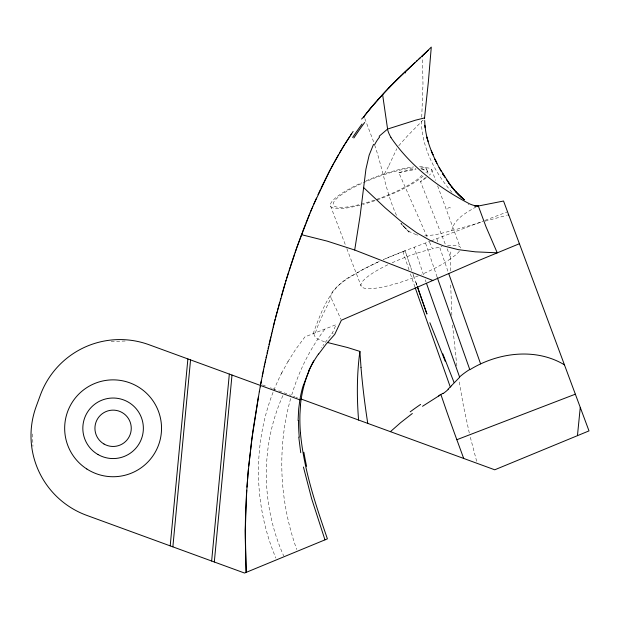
<?xml version="1.0" encoding="UTF-8"?>
<svg xmlns="http://www.w3.org/2000/svg" width="620" height="620" viewBox="0 0 620 620"><rect width="100%" height="100%" fill="white"/><g stroke="black" fill="none" stroke-linecap="round" stroke-linejoin="round"><path stroke-width="0.46" stroke-dasharray="3.1 2.33" d="M450.523 270.785L450.802 251.945M451.933 192.301C435.356 173.251 422.685 149.133 421.445 123.55A43.974 42.951 -1.7 0 1 421.507 121.667L421.569 120.381M421.739 117.165L422.979 83.971L422.507 58.11M424.785 235.871L435.604 234.755L451.716 230.741C454.096 218.775 466.426 212.552 476.09 206.902M290.672 398.521C283.673 423.336 280.93 449.268 282.022 475.013A240.382 226.478 82.5 0 0 288.982 523.621A241.064 227.121 82.5 0 0 296.74 549.506M291.757 394.932C298.817 371.225 310.015 348.75 324.958 329.019M315.456 332.754C319.161 320.711 326.376 308.14 331.01 297.74A82.073 17.562 -20.9 0 1 349.184 277.558L364.126 268.871L380.13 261.043M313.131 333.661C321.478 311.271 330.173 285.719 353.447 274.892A82.08 17.562 -20.9 0 1 379.3 261.408M388.934 165.431L396.815 148.715M388.5 166.424L383.454 175.661M282.906 395.599C260.129 445.927 261.214 505.773 283.735 555.993M281.945 372.566L281.457 373.48C252.58 430.272 251.085 499.526 275.869 558.039M287.913 361.685L295.531 349.564L304.908 336.9L336.079 324.647L332.413 332.994L322.95 345.526M281.457 373.48L288.377 360.825M321.331 347.921L321.602 347.518M398.761 145.739L407.425 135.966L421.507 121.667M423.135 120.109L422.538 120.691M403.853 251.216L383.362 259.586A82.08 17.562 -20.9 0 1 402.861 251.588L430.35 241.141M431.164 240.831L484.274 220.65M485.166 220.309L507.548 211.808M403.992 251.162L405.131 250.744L406.216 254.006M451.716 230.741L482.972 221.743M427.087 236.794L398.846 172.724L399.822 172.43A44.811 9.292 -20.2 0 1 415.911 168.64M485.111 221.154L506.532 215.404M111.189 341.465L126.433 340.992M417.795 235.104L416.555 234.794M332.63 333.041L333.204 333.242M416.245 234.709L410.184 232.019L404.643 227.509M324.5 341.682C320.315 340.341 314.208 338.667 313.782 333.413M262.5 384.912L265.585 386.043M270.405 387.802L271.606 388.244M272.815 388.678L277.853 390.522M278.76 390.856L282.371 392.173M284.177 392.832L285.161 393.196M285.51 393.32L286.835 393.808M289.47 394.769L290.858 395.273M293.43 396.219L294.911 396.761M296.073 397.18L297.399 397.668M468.836 204.786L468.239 204.554M404.426 227.284L401.667 223.983M401.489 223.735L401.132 223.239M331.305 298.383L340.977 319.346M396.513 215.373C386.283 193.208 382.695 168.756 374.906 145.739M429.451 242.079L432.496 248.876A44.811 9.587 -20.9 0 1 442.06 246.582M364.839 118.591L373.596 141.755M445.191 243.993L420.492 181.583A51.468 10.672 -20.2 0 0 426.018 176.77M447.105 248.79L450.918 258.37A51.468 11.013 -20.9 0 1 421.685 274.42M426.7 169.26L427.785 172.104M330.538 205.987L345.805 245.977M346.828 248.643L361.08 285.967M431.636 169.539L435.635 180.405M437.627 185.845L460.032 246.954M437.085 276.985L425.498 242.986M425.25 279.798L426.025 282.03M416.221 283.317L416.431 283.921M414.966 287.076L410.037 272.815M447.888 271.196L439.572 246.915M423.522 274.792L414.183 247.287M413.633 275.822L416.198 283.247M412.827 273.482L413.757 276.187M411.789 270.46L408.665 261.307M409.843 264.771L410.549 266.84M409.022 269.847L402.861 251.588M407.875 258.959L409.161 262.764M406.697 255.448L408.022 259.385M406.79 255.735L405.62 252.231M437.844 241.754L436.821 238.685M476.664 461.303L470.161 436.604M469.286 432.977L463.435 405.899L458.901 380.029M456.847 365.963L452.546 325.089M451.864 315.27L450.624 283.394M32.566 433.977L32.945 446.361M422.204 120.838A20.894 0.558 -49.3 0 1 422.383 120.76M447.694 209.017A179.738 14.035 86.4 0 1 448.02 208.483M448.345 208.08A179.738 14.035 86.4 0 1 450.43 207.987M421.894 121.442A29.907 0.891 -49.9 0 1 421.925 121.365M416.756 284.867A257.858 3.945 70 0 1 415.261 280.565M416.996 285.556A260.199 3.976 70 0 1 416.384 283.797M422.05 175.119A48.438 10.362 -20.9 0 1 356.833 205.212A48.438 10.362 -20.9 0 1 344.046 192.967A48.438 10.362 -20.9 0 1 414.47 167.857M421.104 168.346A48.438 10.362 -20.9 0 1 424.018 171.283M419.523 166.586A51.468 11.013 -20.9 0 1 425.925 172.802M423.127 176.034A51.468 11.013 -20.9 0 1 362.731 204.468M360.026 205.197A51.468 11.013 -20.9 0 1 330.382 204.879A51.468 11.013 -20.9 0 1 361.607 182.784M366.002 180.846A51.468 11.013 -20.9 0 1 413.47 166.881M447.609 245.667A44.811 9.587 -20.9 0 1 460.521 248.767M459.389 251.178A44.811 9.587 -20.9 0 1 450.918 258.37M418.345 275.815A51.468 11.013 -20.9 0 1 363.444 287.905A51.468 11.013 -20.9 0 1 387.81 264.802M392.158 262.772A51.468 11.013 -20.9 0 1 432.496 248.876M421.522 169.547A51.468 10.672 -20.2 0 1 427.568 174.46M398.838 172.724A51.468 10.672 -20.2 0 1 416.043 169.663M420.631 167.997A44.811 9.292 -20.2 0 1 429.327 175.197M426.428 177.645A44.811 9.292 -20.2 0 1 420.492 181.583M409.053 232.113L400.907 223.572L409.053 232.113"/><path stroke-width="0.93" d="M298.096 420.569L298.693 408.898L299.879 399.861A115.157 113.879 38.2 0 1 302.885 386.562L309.155 370.427M246.737 490.211L245.272 530.48L246.163 572.376L245.256 538.261A708.443 708.443 0 0 1 246.489 494.287L248.085 472.665L251.643 440.324L259.292 391.801M246.938 487.18L248.419 469.007M577.452 435.659L580.266 407.394M300.56 404.852L299.94 414.183A157.217 148.118 82.5 0 0 300.46 432.969M170.198 545.871L187.891 358.933M172.864 546.848L190.557 359.91M211.637 561.015L229.33 374.077M214.311 561.991L232.004 375.053M248.713 465.984L252.898 431.117L258.401 396.738M519.405 243.73L478.865 260.447L432.845 280.472L354.702 250.023L360.15 215.512L365.94 169.09L369.163 155.132L373.535 144.351M327.368 342.472L347.541 347.526L359.902 351.401C356.787 374.124 356.779 397.188 358.577 420.027M259.284 391.809L260.199 386.865M260.199 386.872L260.462 385.454M260.493 385.307L261.346 380.82M260.695 384.253L262.958 372.651M262.252 376.185L264.74 363.963M263.175 371.558L263.647 369.249M264.12 366.939L274.668 321.106L286.06 280.271M265.081 362.32L265.577 360.019M266.065 357.717L266.569 355.415M267.073 353.113L267.577 350.819M268.096 348.525L268.53 346.58M268.979 344.635L270.793 336.854M271.258 334.916L271.723 332.971M272.188 331.034L272.668 329.096M273.141 327.159L275.094 319.432M275.59 317.51L277.101 311.744M277.613 309.822L278.132 307.9M278.651 305.978L279.705 302.142M280.232 300.227L280.775 298.313M281.31 296.406L285.06 283.58M285.665 281.565L297.011 246.954L310.031 213.024M286.564 278.62L288.618 272.041M289.137 270.397L290.183 267.119M290.718 265.484L294.531 254.06M295.089 252.433L302.103 233.027M302.723 231.384L305.265 224.82M305.908 223.177L309.295 214.799M309.992 213.117L312.829 206.406M310.69 211.435L312.108 208.08M318.641 354.074L326.089 344.17L334.746 334.382L341.38 320.222L432.845 280.472M312.674 206.754L316.487 198.075M313.573 204.678L329.437 171.283M317.99 194.75L320.23 189.922M320.982 188.317L324.066 181.924M324.663 180.699L330.204 169.826M329.592 170.996L338.706 154.411M330.956 168.392L333.258 164.114M334.033 162.696L342.984 147.188L353.121 131.432M339.481 153.07L344.216 145.173M345.007 143.902L349.843 136.33M350.664 135.09L351.478 133.858M362.886 117.901L363.832 116.668M363.46 117.149L366.901 112.763M364.824 115.398L367.854 111.584M367.009 112.631L368.978 110.197M426.537 283.51L459.66 377.255L451.515 385.625M368.063 111.329L369.877 109.105M369.078 110.073L370.946 107.826M424.444 118.73L428.35 82.01L431.288 47.074L427.25 51.166M369.977 108.988L372.07 106.477M371.132 107.593L384.315 92.721M372.256 106.26L373.356 104.966M373.449 104.858L374.821 103.261M374.906 103.16L376.294 101.572M376.387 101.463L377.805 99.859M377.898 99.75L379.262 98.224M379.463 98.007L381.92 95.302M379.13 136.268L387.585 129.053L415.695 120.133L424.708 117.885M382.137 95.069L383.098 94.023M383.323 93.79L385.446 91.52M384.431 92.597L386.485 90.419M385.555 91.396L387.748 89.094M386.71 90.179L388.74 88.063M388.329 88.49L392.22 84.498M388.957 87.839L389.988 86.777M390.104 86.653L391.042 85.7M391.158 85.576L394.351 82.352M392.336 84.382L393.398 83.305M393.514 83.189L403.899 73.028M394.584 82.111L395.537 81.166M395.777 80.925L396.614 80.096M396.854 79.856L397.691 79.035M428.211 50.228L424.258 54.033M397.932 78.802L398.768 77.981M399.009 77.748L399.97 76.81M400.21 76.578L400.923 75.888M401.163 75.656L402.117 74.733M426.862 51.545L426.467 51.933M402.357 74.508L402.954 73.935M426.328 52.065L420.112 57.9M403.186 73.71L414.013 63.542M404.256 72.687L405.085 71.897M406.022 71.006L405.201 71.788M406.968 70.122L406.263 70.788M408.014 69.13L407.2 69.897M424.096 54.18L423.654 54.599M408.828 68.371L408.131 69.022M423.46 54.777L423.072 55.141M409.975 67.293L410.432 66.867M422.483 55.699L422.879 55.327M409.634 67.619L409.061 68.153M390.414 431.66L400.636 422.654L412.346 413.493M448.074 389.143L450.275 386.965L415.222 287.82M411.564 65.813L410.773 66.549M422.018 56.126L422.383 55.792L422.429 56.722M412.688 64.775L413.354 64.154M411.68 65.704L412.238 65.185M416.594 61.155L417.531 60.287M414.757 62.852L418.95 58.977M413.896 63.651L414.881 62.736M418.663 59.241L419.74 58.241M419.391 58.559L420.329 57.699M422.514 406.286L440.061 395.111M442.905 393.297L440.913 394.568L446.354 410.425A217.225 21.142 68.5 0 0 455.429 435.844L463.698 458.451M438.642 395.971L439.208 395.63M477.571 206.158L503.541 201.027L589 430.9L494.745 469.797L301.095 399.017M564.44 364.831C535.564 347.425 497.682 352.509 469.836 369.737L437.348 277.729M456.847 439.712L575.352 394.18M507.966 215.031L508.679 214.846M478.392 206.158L474.471 206.049M478.276 205.809L475.695 205.786M301.483 234.678L327.182 241.118L354.702 250.023M299.879 399.861L149.025 344.728A84.769 84.769 0 0 0 40.308 395.25L36.146 406.619A84.769 84.769 0 0 0 86.668 515.344L244.544 573.043L327.406 538.85C315.541 504.409 303.792 469.449 300.444 432.969M464.295 199.779L456.072 192.03L457.7 193.766M462.559 198.361L464.334 199.803M460.939 196.92L459.273 195.339L462.652 198.447L460.908 196.897M363.405 187.364L385.284 207.94L401.194 221.534L416.361 232.554L430.327 240.529L443.734 245.977L458.281 249.643L475.284 251.836L497.24 252.821L485.964 226.664L478.407 206.228M457.653 193.711L459.296 195.37L456.111 192.053M454.576 190.332L456.134 192.076L451.662 186.798L454.623 190.379L453.119 188.589M453.143 188.619L448.896 183.14L451.701 186.845M439.076 167.47L450.298 185.016M448.927 183.179L446.276 179.382M443.765 175.507L442.548 173.53L445.005 177.467M424.7 120.528C425.033 138.725 432.613 155.915 441.363 171.546M390.894 137.485C410.44 166.106 439.216 188.162 469.805 203.957A30.589 30.589 0 0 0 475.68 205.84M435.899 161.27L434.907 159.154L436.93 163.347M363.956 116.514L364.25 117.203M432.094 152.714L433 154.876L431.233 150.552M442.827 353.873L454.096 382.571M480.601 363.87L448.663 273.428M324.965 539.857L311.635 498.682L303.436 467.015M427.506 139.376L426.909 137.082L428.164 141.655M387.585 129.053L382.602 94.566M300.731 452.701L298.778 437.131M424.855 125.31L425.111 127.712M361.01 367.381L359.902 351.401M361.607 119.117A28.164 1.263 -49.7 0 1 362.398 118.064M390.98 137.431A30.202 30.202 0 0 1 387.454 129.092M374.426 145.072A48.654 38.851 78.6 0 1 379.665 136.935M352.633 137.431A112.321 22.491 -61.3 0 1 362.003 124.054M410.184 411.85A171.577 94.124 -29.3 0 1 420.616 404.411M440.758 394.343A35.139 29.225 -33 0 1 439.921 394.87M451.608 385.694A50.801 41.331 -33.4 0 1 450.368 387.035M448.291 389.344A37.13 31.511 -32.1 0 1 443.091 393.568M367.761 423.382A323.09 107.585 75.6 0 1 360.987 367.358M459.451 377.03A81.127 75.772 -18.2 0 1 469.666 369.481M417.368 286.634A257.858 3.945 70 0 0 426.947 314.038A260.199 3.976 70 0 1 417.609 287.339M429.877 322.718A311.527 8.145 69.2 0 1 445.152 361.166M353.849 137.989A189.348 90.272 -66.2 0 1 364.676 122.489M405.364 72.935A57.544 1.465 -41.1 0 1 405.62 72.718M388.081 88.706A25.412 0.659 -47.5 0 1 388.756 88.009M306.613 466.403A270.925 254.278 66.3 0 1 303.885 452.282M299.266 437.092A171.081 167.919 52.3 0 1 298.522 420.577M308.923 370.31A125.24 123.411 53.8 0 1 318.502 353.981M300.444 404.837A118.125 111.29 82.5 0 1 313.728 360.801M104.013 444.029A18.166 18.166 0 0 0 131.262 428.296A18.166 18.166 0 0 0 104.013 412.564A18.166 18.166 0 0 0 104.013 444.029M97.96 454.514A30.279 30.279 0 0 0 143.367 428.296A30.279 30.279 0 0 0 97.96 402.078A30.279 30.279 0 0 0 97.96 454.514M86.847 469.007A48.438 48.438 0 0 0 161.479 430.675A48.438 48.438 0 0 0 90.969 385.214A48.438 48.438 0 0 0 86.847 469.007"/></g></svg>
